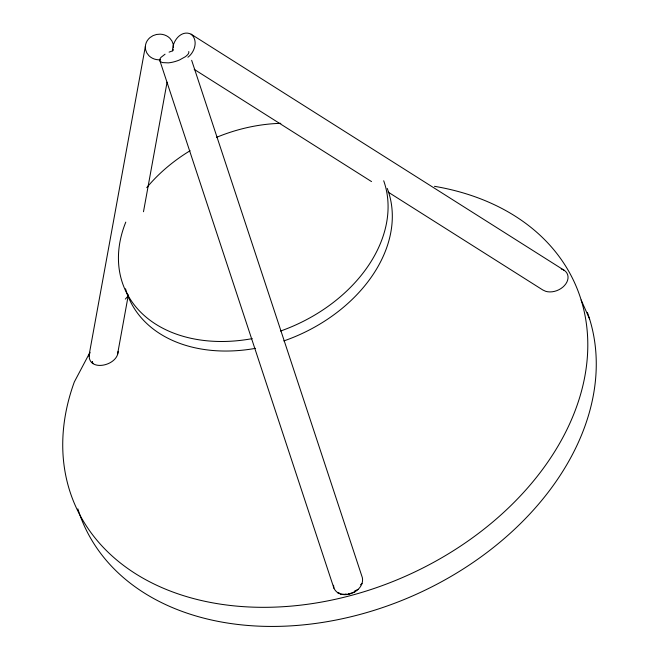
<?xml version="1.0" encoding="UTF-8"?>
<svg xmlns="http://www.w3.org/2000/svg" width="659" height="659" viewBox="0 0 659 659"><rect width="100%" height="100%" fill="white"/><g stroke="black" fill="none" stroke-linecap="round" stroke-linejoin="round"><path stroke-width="0.99" d="M169.091 52.127L172.782 50.784C171.818 41.509 181.274 29.334 191.094 34.186L564.153 270.281M118.142 351.395C117.747 366.569 85.868 372.64 89.467 353.035L145.342 46.501A16.483 14.111 10.3 0 1 149.997 37.571L153.028 35.635L156.496 34.474L160.162 34.161A12.826 10.981 10.3 0 1 169.882 38.263L171.958 40.998L173.177 44.137L173.457 47.473M88.99 356.115L90.019 352.252M117.508 354.468L128.381 294.746M143.489 211.737L167.073 82.161M172.782 50.784L173.119 49.128M159.84 60.57L333.907 588.166C340.456 601.824 365.218 591.873 362.343 577.622L191.662 60.315M89.706 352.845L74.31 381.981A273.378 198.301 -23.9 0 0 237.281 606.173A273.378 198.301 -23.9 0 0 568.544 426.2A273.378 198.301 -23.9 0 0 434.47 186.308M187.881 57.251C194.726 52.283 198.499 40.232 191.094 34.186M360.457 584.813L362.071 583.61M165.063 54.195L161.018 57.333A12.826 5.05 -18.3 0 0 160.722 61.781L162.534 62.605L168.383 62.877A16.483 6.483 -18.3 0 0 179.503 59.969L185.599 56.583L187.584 54.771A12.826 5.05 -18.3 0 0 188.762 51.526M349.336 593.611L347.598 594.459L340.382 594.089M354.567 591.09L358.059 589.401M354.954 591.733L347.598 594.459L345.563 594.113M160.475 59.664L158.638 59.821A12.826 10.981 10.3 0 1 148.926 55.718L146.85 52.984L145.623 49.845L145.342 46.501M337.441 592.738L339.476 593.084M194.199 69.36L371.536 181.587M388.052 192.041L542.785 289.968L545.726 291.319A15.19 11.014 -23.9 0 0 565.826 283.864A15.19 11.014 -23.9 0 0 561.213 268.93M581.147 300.002L589.624 319.121M333.553 585.25L333.907 588.166M587.367 312.399A273.378 198.301 -23.9 0 1 396.99 602.359A273.378 198.301 -23.9 0 1 77.853 508.855M125.317 299.112A273.378 198.301 -23.9 0 1 128.093 296.056M383.703 180.764A140.392 101.832 -23.9 0 1 280.553 331.04M252.257 338.619A140.392 101.832 -23.9 0 1 125.787 222.116M146.743 187.65A140.392 101.832 -23.9 0 1 190.13 150.697M216.506 137.352A140.392 101.832 -23.9 0 1 280.825 123.332M387.228 188.4A140.392 101.832 -23.9 0 1 283.831 340.934M255.519 348.347A140.392 101.832 -23.9 0 1 125.531 288.774M92.886 363.595L92.276 361.758L92.886 363.595"/></g></svg>
